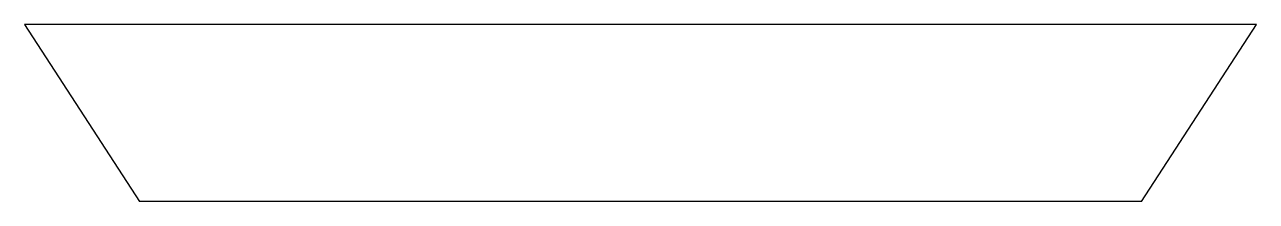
# Model space of a CAD drawing. Header units: millimetres. Extents: x 32 to 450, y 34 to 94.
import ezdxf

# ---------------------------------------------------------------- set-up
doc = ezdxf.new("R2010")
doc.units = ezdxf.units.MM

msp = doc.modelspace()

# ---------------------------------------------------------------- linework, layer by layer
at = {"extrusion": (1.07185e-20, 0.000175046, 1)}
for p, q in [((32.35, 93.62, 155.05), (71.26, 33.62, 155.06)), ((410.77, 33.62, 155.06), (449.68, 93.62, 155.05)), ((410.77, 33.62, 155.06), (71.26, 33.62, 155.06))]:
    msp.add_line(p, q, dxfattribs=at)
at = {"extrusion": (3.78502e-17, 0.618141, -0.786067)}
msp.add_line((449.68, 93.62, 155.05), (32.35, 93.62, 155.05), dxfattribs=at)

doc.saveas('drawing.dxf')
